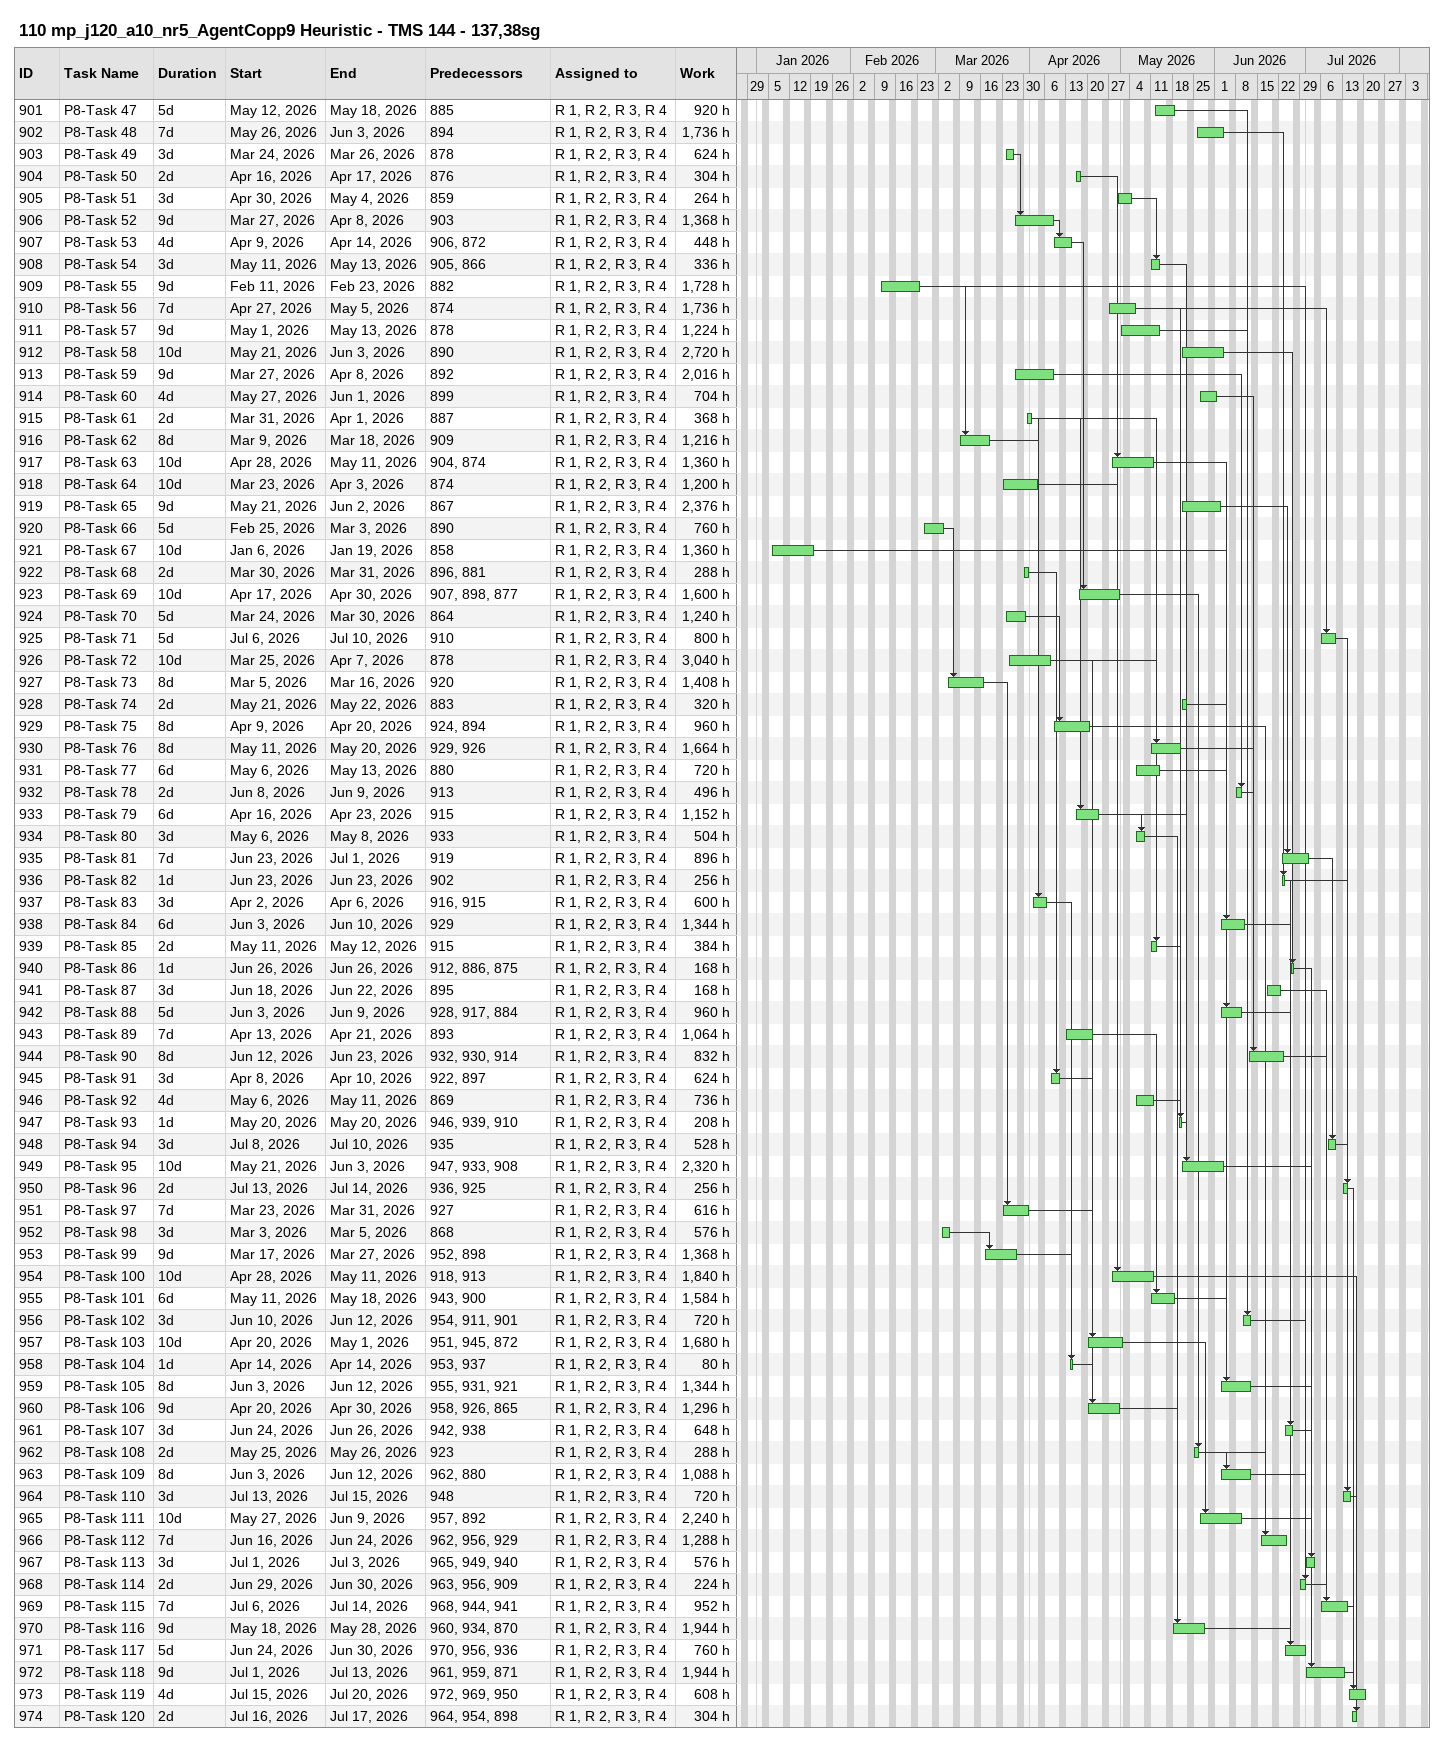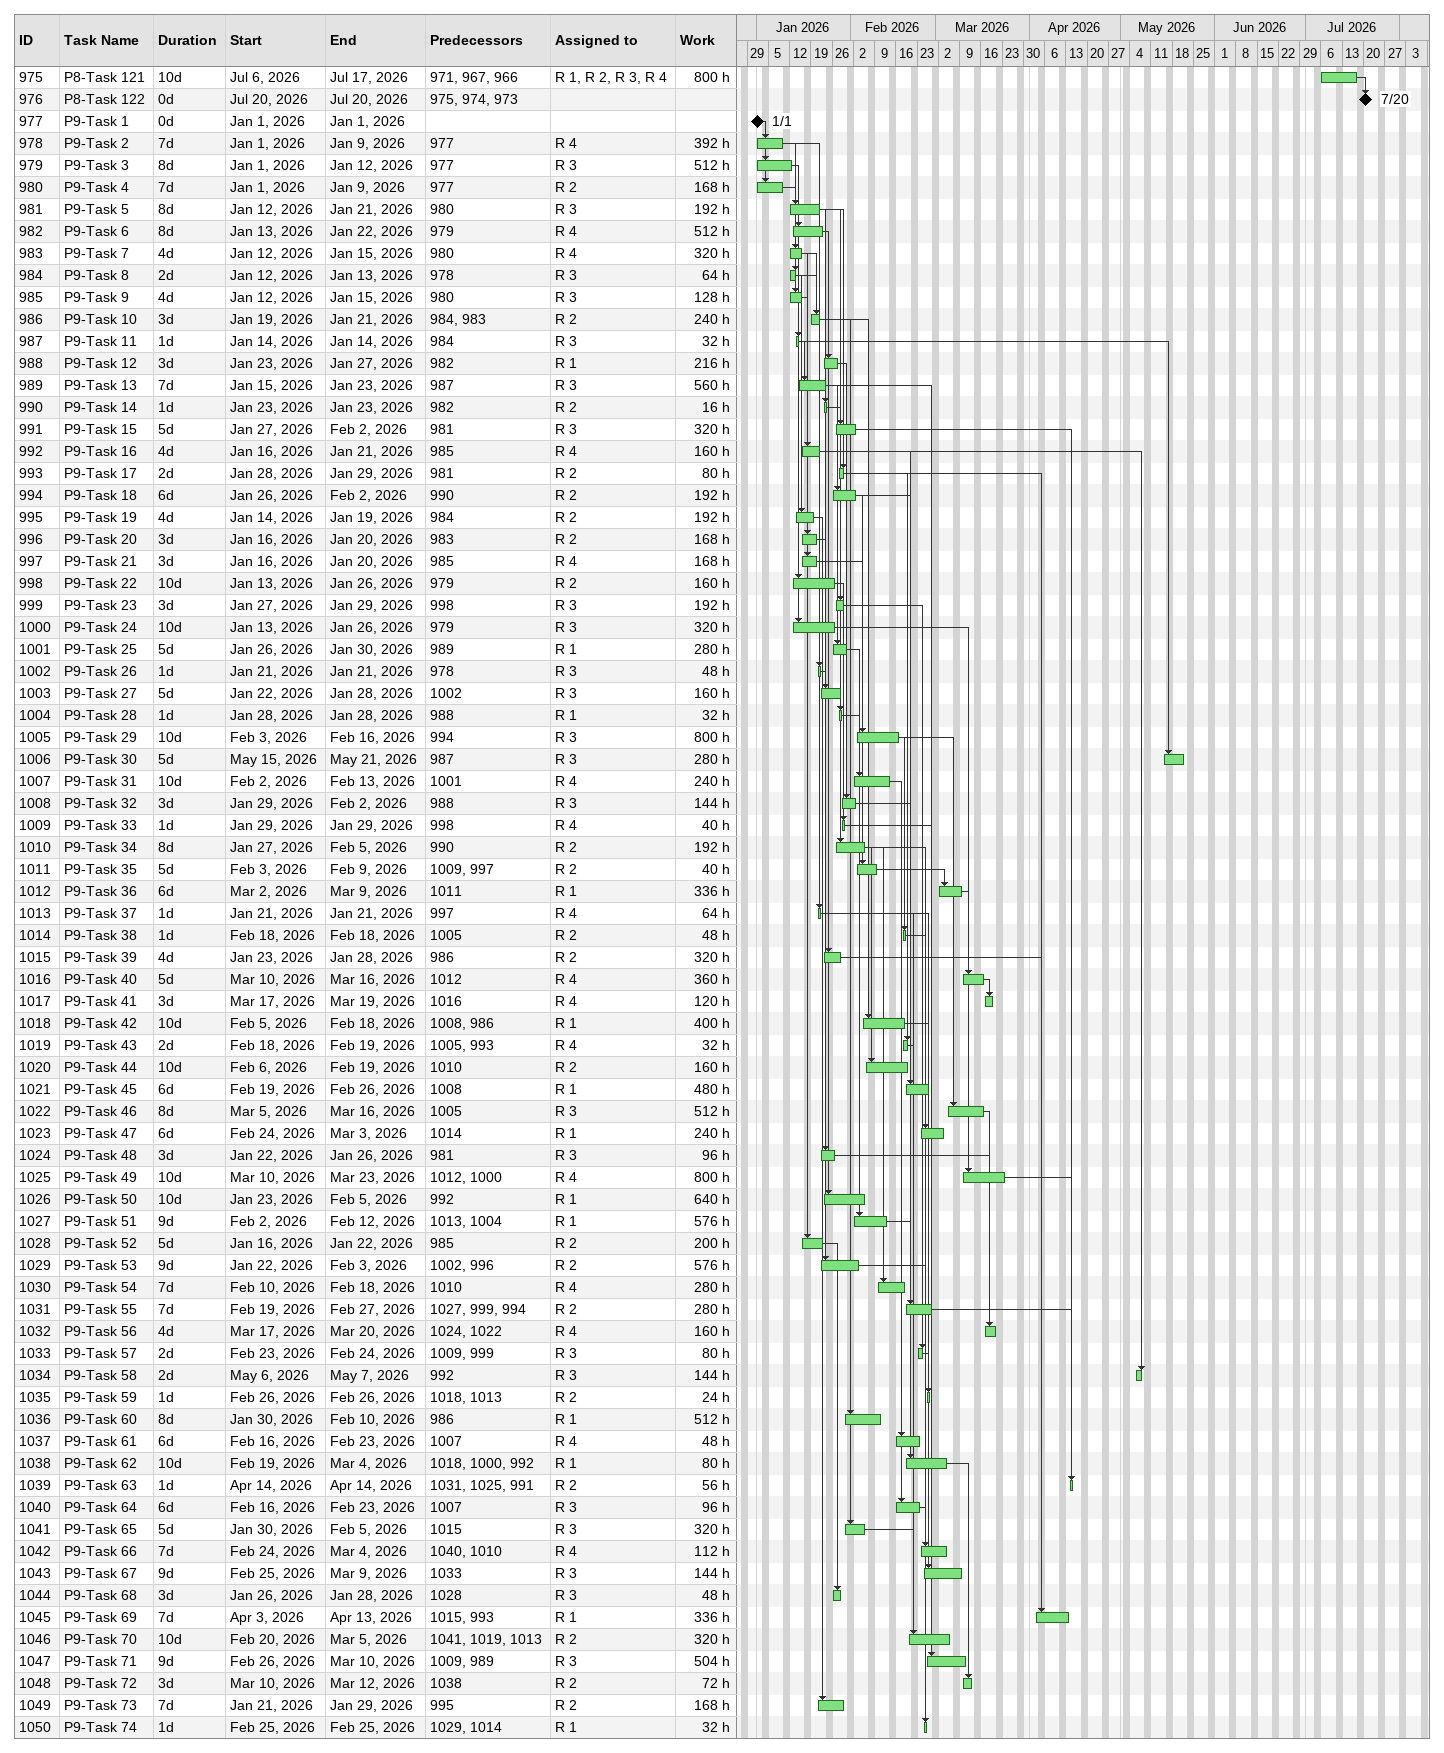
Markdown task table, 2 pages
110 mp_j120_a10_nr5_AgentCopp9 Heuristic - TMS 144 - 137,38sg

| ID | Task | Duration | Start | Finish | Predecessors | Resources | Work (h) |
|---|---|---|---|---|---|---|---|
| 901 | P8-Task 47 | 5d | 2026-05-12 | 2026-05-18 | 885 | R 1, R 2, R 3, R 4 | 920 |
| 902 | P8-Task 48 | 7d | 2026-05-26 | 2026-06-03 | 894 | R 1, R 2, R 3, R 4 | 1736 |
| 903 | P8-Task 49 | 3d | 2026-03-24 | 2026-03-26 | 878 | R 1, R 2, R 3, R 4 | 624 |
| 904 | P8-Task 50 | 2d | 2026-04-16 | 2026-04-17 | 876 | R 1, R 2, R 3, R 4 | 304 |
| 905 | P8-Task 51 | 3d | 2026-04-30 | 2026-05-04 | 859 | R 1, R 2, R 3, R 4 | 264 |
| 906 | P8-Task 52 | 9d | 2026-03-27 | 2026-04-08 | 903 | R 1, R 2, R 3, R 4 | 1368 |
| 907 | P8-Task 53 | 4d | 2026-04-09 | 2026-04-14 | 906, 872 | R 1, R 2, R 3, R 4 | 448 |
| 908 | P8-Task 54 | 3d | 2026-05-11 | 2026-05-13 | 905, 866 | R 1, R 2, R 3, R 4 | 336 |
| 909 | P8-Task 55 | 9d | 2026-02-11 | 2026-02-23 | 882 | R 1, R 2, R 3, R 4 | 1728 |
| 910 | P8-Task 56 | 7d | 2026-04-27 | 2026-05-05 | 874 | R 1, R 2, R 3, R 4 | 1736 |
| 911 | P8-Task 57 | 9d | 2026-05-01 | 2026-05-13 | 878 | R 1, R 2, R 3, R 4 | 1224 |
| 912 | P8-Task 58 | 10d | 2026-05-21 | 2026-06-03 | 890 | R 1, R 2, R 3, R 4 | 2720 |
| 913 | P8-Task 59 | 9d | 2026-03-27 | 2026-04-08 | 892 | R 1, R 2, R 3, R 4 | 2016 |
| 914 | P8-Task 60 | 4d | 2026-05-27 | 2026-06-01 | 899 | R 1, R 2, R 3, R 4 | 704 |
| 915 | P8-Task 61 | 2d | 2026-03-31 | 2026-04-01 | 887 | R 1, R 2, R 3, R 4 | 368 |
| 916 | P8-Task 62 | 8d | 2026-03-09 | 2026-03-18 | 909 | R 1, R 2, R 3, R 4 | 1216 |
| 917 | P8-Task 63 | 10d | 2026-04-28 | 2026-05-11 | 904, 874 | R 1, R 2, R 3, R 4 | 1360 |
| 918 | P8-Task 64 | 10d | 2026-03-23 | 2026-04-03 | 874 | R 1, R 2, R 3, R 4 | 1200 |
| 919 | P8-Task 65 | 9d | 2026-05-21 | 2026-06-02 | 867 | R 1, R 2, R 3, R 4 | 2376 |
| 920 | P8-Task 66 | 5d | 2026-02-25 | 2026-03-03 | 890 | R 1, R 2, R 3, R 4 | 760 |
| 921 | P8-Task 67 | 10d | 2026-01-06 | 2026-01-19 | 858 | R 1, R 2, R 3, R 4 | 1360 |
| 922 | P8-Task 68 | 2d | 2026-03-30 | 2026-03-31 | 896, 881 | R 1, R 2, R 3, R 4 | 288 |
| 923 | P8-Task 69 | 10d | 2026-04-17 | 2026-04-30 | 907, 898, 877 | R 1, R 2, R 3, R 4 | 1600 |
| 924 | P8-Task 70 | 5d | 2026-03-24 | 2026-03-30 | 864 | R 1, R 2, R 3, R 4 | 1240 |
| 925 | P8-Task 71 | 5d | 2026-07-06 | 2026-07-10 | 910 | R 1, R 2, R 3, R 4 | 800 |
| 926 | P8-Task 72 | 10d | 2026-03-25 | 2026-04-07 | 878 | R 1, R 2, R 3, R 4 | 3040 |
| 927 | P8-Task 73 | 8d | 2026-03-05 | 2026-03-16 | 920 | R 1, R 2, R 3, R 4 | 1408 |
| 928 | P8-Task 74 | 2d | 2026-05-21 | 2026-05-22 | 883 | R 1, R 2, R 3, R 4 | 320 |
| 929 | P8-Task 75 | 8d | 2026-04-09 | 2026-04-20 | 924, 894 | R 1, R 2, R 3, R 4 | 960 |
| 930 | P8-Task 76 | 8d | 2026-05-11 | 2026-05-20 | 929, 926 | R 1, R 2, R 3, R 4 | 1664 |
| 931 | P8-Task 77 | 6d | 2026-05-06 | 2026-05-13 | 880 | R 1, R 2, R 3, R 4 | 720 |
| 932 | P8-Task 78 | 2d | 2026-06-08 | 2026-06-09 | 913 | R 1, R 2, R 3, R 4 | 496 |
| 933 | P8-Task 79 | 6d | 2026-04-16 | 2026-04-23 | 915 | R 1, R 2, R 3, R 4 | 1152 |
| 934 | P8-Task 80 | 3d | 2026-05-06 | 2026-05-08 | 933 | R 1, R 2, R 3, R 4 | 504 |
| 935 | P8-Task 81 | 7d | 2026-06-23 | 2026-07-01 | 919 | R 1, R 2, R 3, R 4 | 896 |
| 936 | P8-Task 82 | 1d | 2026-06-23 | 2026-06-23 | 902 | R 1, R 2, R 3, R 4 | 256 |
| 937 | P8-Task 83 | 3d | 2026-04-02 | 2026-04-06 | 916, 915 | R 1, R 2, R 3, R 4 | 600 |
| 938 | P8-Task 84 | 6d | 2026-06-03 | 2026-06-10 | 929 | R 1, R 2, R 3, R 4 | 1344 |
| 939 | P8-Task 85 | 2d | 2026-05-11 | 2026-05-12 | 915 | R 1, R 2, R 3, R 4 | 384 |
| 940 | P8-Task 86 | 1d | 2026-06-26 | 2026-06-26 | 912, 886, 875 | R 1, R 2, R 3, R 4 | 168 |
| 941 | P8-Task 87 | 3d | 2026-06-18 | 2026-06-22 | 895 | R 1, R 2, R 3, R 4 | 168 |
| 942 | P8-Task 88 | 5d | 2026-06-03 | 2026-06-09 | 928, 917, 884 | R 1, R 2, R 3, R 4 | 960 |
| 943 | P8-Task 89 | 7d | 2026-04-13 | 2026-04-21 | 893 | R 1, R 2, R 3, R 4 | 1064 |
| 944 | P8-Task 90 | 8d | 2026-06-12 | 2026-06-23 | 932, 930, 914 | R 1, R 2, R 3, R 4 | 832 |
| 945 | P8-Task 91 | 3d | 2026-04-08 | 2026-04-10 | 922, 897 | R 1, R 2, R 3, R 4 | 624 |
| 946 | P8-Task 92 | 4d | 2026-05-06 | 2026-05-11 | 869 | R 1, R 2, R 3, R 4 | 736 |
| 947 | P8-Task 93 | 1d | 2026-05-20 | 2026-05-20 | 946, 939, 910 | R 1, R 2, R 3, R 4 | 208 |
| 948 | P8-Task 94 | 3d | 2026-07-08 | 2026-07-10 | 935 | R 1, R 2, R 3, R 4 | 528 |
| 949 | P8-Task 95 | 10d | 2026-05-21 | 2026-06-03 | 947, 933, 908 | R 1, R 2, R 3, R 4 | 2320 |
| 950 | P8-Task 96 | 2d | 2026-07-13 | 2026-07-14 | 936, 925 | R 1, R 2, R 3, R 4 | 256 |
| 951 | P8-Task 97 | 7d | 2026-03-23 | 2026-03-31 | 927 | R 1, R 2, R 3, R 4 | 616 |
| 952 | P8-Task 98 | 3d | 2026-03-03 | 2026-03-05 | 868 | R 1, R 2, R 3, R 4 | 576 |
| 953 | P8-Task 99 | 9d | 2026-03-17 | 2026-03-27 | 952, 898 | R 1, R 2, R 3, R 4 | 1368 |
| 954 | P8-Task 100 | 10d | 2026-04-28 | 2026-05-11 | 918, 913 | R 1, R 2, R 3, R 4 | 1840 |
| 955 | P8-Task 101 | 6d | 2026-05-11 | 2026-05-18 | 943, 900 | R 1, R 2, R 3, R 4 | 1584 |
| 956 | P8-Task 102 | 3d | 2026-06-10 | 2026-06-12 | 954, 911, 901 | R 1, R 2, R 3, R 4 | 720 |
| 957 | P8-Task 103 | 10d | 2026-04-20 | 2026-05-01 | 951, 945, 872 | R 1, R 2, R 3, R 4 | 1680 |
| 958 | P8-Task 104 | 1d | 2026-04-14 | 2026-04-14 | 953, 937 | R 1, R 2, R 3, R 4 | 80 |
| 959 | P8-Task 105 | 8d | 2026-06-03 | 2026-06-12 | 955, 931, 921 | R 1, R 2, R 3, R 4 | 1344 |
| 960 | P8-Task 106 | 9d | 2026-04-20 | 2026-04-30 | 958, 926, 865 | R 1, R 2, R 3, R 4 | 1296 |
| 961 | P8-Task 107 | 3d | 2026-06-24 | 2026-06-26 | 942, 938 | R 1, R 2, R 3, R 4 | 648 |
| 962 | P8-Task 108 | 2d | 2026-05-25 | 2026-05-26 | 923 | R 1, R 2, R 3, R 4 | 288 |
| 963 | P8-Task 109 | 8d | 2026-06-03 | 2026-06-12 | 962, 880 | R 1, R 2, R 3, R 4 | 1088 |
| 964 | P8-Task 110 | 3d | 2026-07-13 | 2026-07-15 | 948 | R 1, R 2, R 3, R 4 | 720 |
| 965 | P8-Task 111 | 10d | 2026-05-27 | 2026-06-09 | 957, 892 | R 1, R 2, R 3, R 4 | 2240 |
| 966 | P8-Task 112 | 7d | 2026-06-16 | 2026-06-24 | 962, 956, 929 | R 1, R 2, R 3, R 4 | 1288 |
| 967 | P8-Task 113 | 3d | 2026-07-01 | 2026-07-03 | 965, 949, 940 | R 1, R 2, R 3, R 4 | 576 |
| 968 | P8-Task 114 | 2d | 2026-06-29 | 2026-06-30 | 963, 956, 909 | R 1, R 2, R 3, R 4 | 224 |
| 969 | P8-Task 115 | 7d | 2026-07-06 | 2026-07-14 | 968, 944, 941 | R 1, R 2, R 3, R 4 | 952 |
| 970 | P8-Task 116 | 9d | 2026-05-18 | 2026-05-28 | 960, 934, 870 | R 1, R 2, R 3, R 4 | 1944 |
| 971 | P8-Task 117 | 5d | 2026-06-24 | 2026-06-30 | 970, 956, 936 | R 1, R 2, R 3, R 4 | 760 |
| 972 | P8-Task 118 | 9d | 2026-07-01 | 2026-07-13 | 961, 959, 871 | R 1, R 2, R 3, R 4 | 1944 |
| 973 | P8-Task 119 | 4d | 2026-07-15 | 2026-07-20 | 972, 969, 950 | R 1, R 2, R 3, R 4 | 608 |
| 974 | P8-Task 120 | 2d | 2026-07-16 | 2026-07-17 | 964, 954, 898 | R 1, R 2, R 3, R 4 | 304 |
| 975 | P8-Task 121 | 10d | 2026-07-06 | 2026-07-17 | 971, 967, 966 | R 1, R 2, R 3, R 4 | 800 |
| 976 | P8-Task 122 | 0d | 2026-07-20 | 2026-07-20 | 975, 974, 973 |  |  |
| 977 | P9-Task 1 | 0d | 2026-01-01 | 2026-01-01 |  |  |  |
| 978 | P9-Task 2 | 7d | 2026-01-01 | 2026-01-09 | 977 | R 4 | 392 |
| 979 | P9-Task 3 | 8d | 2026-01-01 | 2026-01-12 | 977 | R 3 | 512 |
| 980 | P9-Task 4 | 7d | 2026-01-01 | 2026-01-09 | 977 | R 2 | 168 |
| 981 | P9-Task 5 | 8d | 2026-01-12 | 2026-01-21 | 980 | R 3 | 192 |
| 982 | P9-Task 6 | 8d | 2026-01-13 | 2026-01-22 | 979 | R 4 | 512 |
| 983 | P9-Task 7 | 4d | 2026-01-12 | 2026-01-15 | 980 | R 4 | 320 |
| 984 | P9-Task 8 | 2d | 2026-01-12 | 2026-01-13 | 978 | R 3 | 64 |
| 985 | P9-Task 9 | 4d | 2026-01-12 | 2026-01-15 | 980 | R 3 | 128 |
| 986 | P9-Task 10 | 3d | 2026-01-19 | 2026-01-21 | 984, 983 | R 2 | 240 |
| 987 | P9-Task 11 | 1d | 2026-01-14 | 2026-01-14 | 984 | R 3 | 32 |
| 988 | P9-Task 12 | 3d | 2026-01-23 | 2026-01-27 | 982 | R 1 | 216 |
| 989 | P9-Task 13 | 7d | 2026-01-15 | 2026-01-23 | 987 | R 3 | 560 |
| 990 | P9-Task 14 | 1d | 2026-01-23 | 2026-01-23 | 982 | R 2 | 16 |
| 991 | P9-Task 15 | 5d | 2026-01-27 | 2026-02-02 | 981 | R 3 | 320 |
| 992 | P9-Task 16 | 4d | 2026-01-16 | 2026-01-21 | 985 | R 4 | 160 |
| 993 | P9-Task 17 | 2d | 2026-01-28 | 2026-01-29 | 981 | R 2 | 80 |
| 994 | P9-Task 18 | 6d | 2026-01-26 | 2026-02-02 | 990 | R 2 | 192 |
| 995 | P9-Task 19 | 4d | 2026-01-14 | 2026-01-19 | 984 | R 2 | 192 |
| 996 | P9-Task 20 | 3d | 2026-01-16 | 2026-01-20 | 983 | R 2 | 168 |
| 997 | P9-Task 21 | 3d | 2026-01-16 | 2026-01-20 | 985 | R 4 | 168 |
| 998 | P9-Task 22 | 10d | 2026-01-13 | 2026-01-26 | 979 | R 2 | 160 |
| 999 | P9-Task 23 | 3d | 2026-01-27 | 2026-01-29 | 998 | R 3 | 192 |
| 1000 | P9-Task 24 | 10d | 2026-01-13 | 2026-01-26 | 979 | R 3 | 320 |
| 1001 | P9-Task 25 | 5d | 2026-01-26 | 2026-01-30 | 989 | R 1 | 280 |
| 1002 | P9-Task 26 | 1d | 2026-01-21 | 2026-01-21 | 978 | R 3 | 48 |
| 1003 | P9-Task 27 | 5d | 2026-01-22 | 2026-01-28 | 1002 | R 3 | 160 |
| 1004 | P9-Task 28 | 1d | 2026-01-28 | 2026-01-28 | 988 | R 1 | 32 |
| 1005 | P9-Task 29 | 10d | 2026-02-03 | 2026-02-16 | 994 | R 3 | 800 |
| 1006 | P9-Task 30 | 5d | 2026-05-15 | 2026-05-21 | 987 | R 3 | 280 |
| 1007 | P9-Task 31 | 10d | 2026-02-02 | 2026-02-13 | 1001 | R 4 | 240 |
| 1008 | P9-Task 32 | 3d | 2026-01-29 | 2026-02-02 | 988 | R 3 | 144 |
| 1009 | P9-Task 33 | 1d | 2026-01-29 | 2026-01-29 | 998 | R 4 | 40 |
| 1010 | P9-Task 34 | 8d | 2026-01-27 | 2026-02-05 | 990 | R 2 | 192 |
| 1011 | P9-Task 35 | 5d | 2026-02-03 | 2026-02-09 | 1009, 997 | R 2 | 40 |
| 1012 | P9-Task 36 | 6d | 2026-03-02 | 2026-03-09 | 1011 | R 1 | 336 |
| 1013 | P9-Task 37 | 1d | 2026-01-21 | 2026-01-21 | 997 | R 4 | 64 |
| 1014 | P9-Task 38 | 1d | 2026-02-18 | 2026-02-18 | 1005 | R 2 | 48 |
| 1015 | P9-Task 39 | 4d | 2026-01-23 | 2026-01-28 | 986 | R 2 | 320 |
| 1016 | P9-Task 40 | 5d | 2026-03-10 | 2026-03-16 | 1012 | R 4 | 360 |
| 1017 | P9-Task 41 | 3d | 2026-03-17 | 2026-03-19 | 1016 | R 4 | 120 |
| 1018 | P9-Task 42 | 10d | 2026-02-05 | 2026-02-18 | 1008, 986 | R 1 | 400 |
| 1019 | P9-Task 43 | 2d | 2026-02-18 | 2026-02-19 | 1005, 993 | R 4 | 32 |
| 1020 | P9-Task 44 | 10d | 2026-02-06 | 2026-02-19 | 1010 | R 2 | 160 |
| 1021 | P9-Task 45 | 6d | 2026-02-19 | 2026-02-26 | 1008 | R 1 | 480 |
| 1022 | P9-Task 46 | 8d | 2026-03-05 | 2026-03-16 | 1005 | R 3 | 512 |
| 1023 | P9-Task 47 | 6d | 2026-02-24 | 2026-03-03 | 1014 | R 1 | 240 |
| 1024 | P9-Task 48 | 3d | 2026-01-22 | 2026-01-26 | 981 | R 3 | 96 |
| 1025 | P9-Task 49 | 10d | 2026-03-10 | 2026-03-23 | 1012, 1000 | R 4 | 800 |
| 1026 | P9-Task 50 | 10d | 2026-01-23 | 2026-02-05 | 992 | R 1 | 640 |
| 1027 | P9-Task 51 | 9d | 2026-02-02 | 2026-02-12 | 1013, 1004 | R 1 | 576 |
| 1028 | P9-Task 52 | 5d | 2026-01-16 | 2026-01-22 | 985 | R 2 | 200 |
| 1029 | P9-Task 53 | 9d | 2026-01-22 | 2026-02-03 | 1002, 996 | R 2 | 576 |
| 1030 | P9-Task 54 | 7d | 2026-02-10 | 2026-02-18 | 1010 | R 4 | 280 |
| 1031 | P9-Task 55 | 7d | 2026-02-19 | 2026-02-27 | 1027, 999, 994 | R 2 | 280 |
| 1032 | P9-Task 56 | 4d | 2026-03-17 | 2026-03-20 | 1024, 1022 | R 4 | 160 |
| 1033 | P9-Task 57 | 2d | 2026-02-23 | 2026-02-24 | 1009, 999 | R 3 | 80 |
| 1034 | P9-Task 58 | 2d | 2026-05-06 | 2026-05-07 | 992 | R 3 | 144 |
| 1035 | P9-Task 59 | 1d | 2026-02-26 | 2026-02-26 | 1018, 1013 | R 2 | 24 |
| 1036 | P9-Task 60 | 8d | 2026-01-30 | 2026-02-10 | 986 | R 1 | 512 |
| 1037 | P9-Task 61 | 6d | 2026-02-16 | 2026-02-23 | 1007 | R 4 | 48 |
| 1038 | P9-Task 62 | 10d | 2026-02-19 | 2026-03-04 | 1018, 1000, 992 | R 1 | 80 |
| 1039 | P9-Task 63 | 1d | 2026-04-14 | 2026-04-14 | 1031, 1025, 991 | R 2 | 56 |
| 1040 | P9-Task 64 | 6d | 2026-02-16 | 2026-02-23 | 1007 | R 3 | 96 |
| 1041 | P9-Task 65 | 5d | 2026-01-30 | 2026-02-05 | 1015 | R 3 | 320 |
| 1042 | P9-Task 66 | 7d | 2026-02-24 | 2026-03-04 | 1040, 1010 | R 4 | 112 |
| 1043 | P9-Task 67 | 9d | 2026-02-25 | 2026-03-09 | 1033 | R 3 | 144 |
| 1044 | P9-Task 68 | 3d | 2026-01-26 | 2026-01-28 | 1028 | R 3 | 48 |
| 1045 | P9-Task 69 | 7d | 2026-04-03 | 2026-04-13 | 1015, 993 | R 1 | 336 |
| 1046 | P9-Task 70 | 10d | 2026-02-20 | 2026-03-05 | 1041, 1019, 1013 | R 2 | 320 |
| 1047 | P9-Task 71 | 9d | 2026-02-26 | 2026-03-10 | 1009, 989 | R 3 | 504 |
| 1048 | P9-Task 72 | 3d | 2026-03-10 | 2026-03-12 | 1038 | R 2 | 72 |
| 1049 | P9-Task 73 | 7d | 2026-01-21 | 2026-01-29 | 995 | R 2 | 168 |
| 1050 | P9-Task 74 | 1d | 2026-02-25 | 2026-02-25 | 1029, 1014 | R 1 | 32 |
